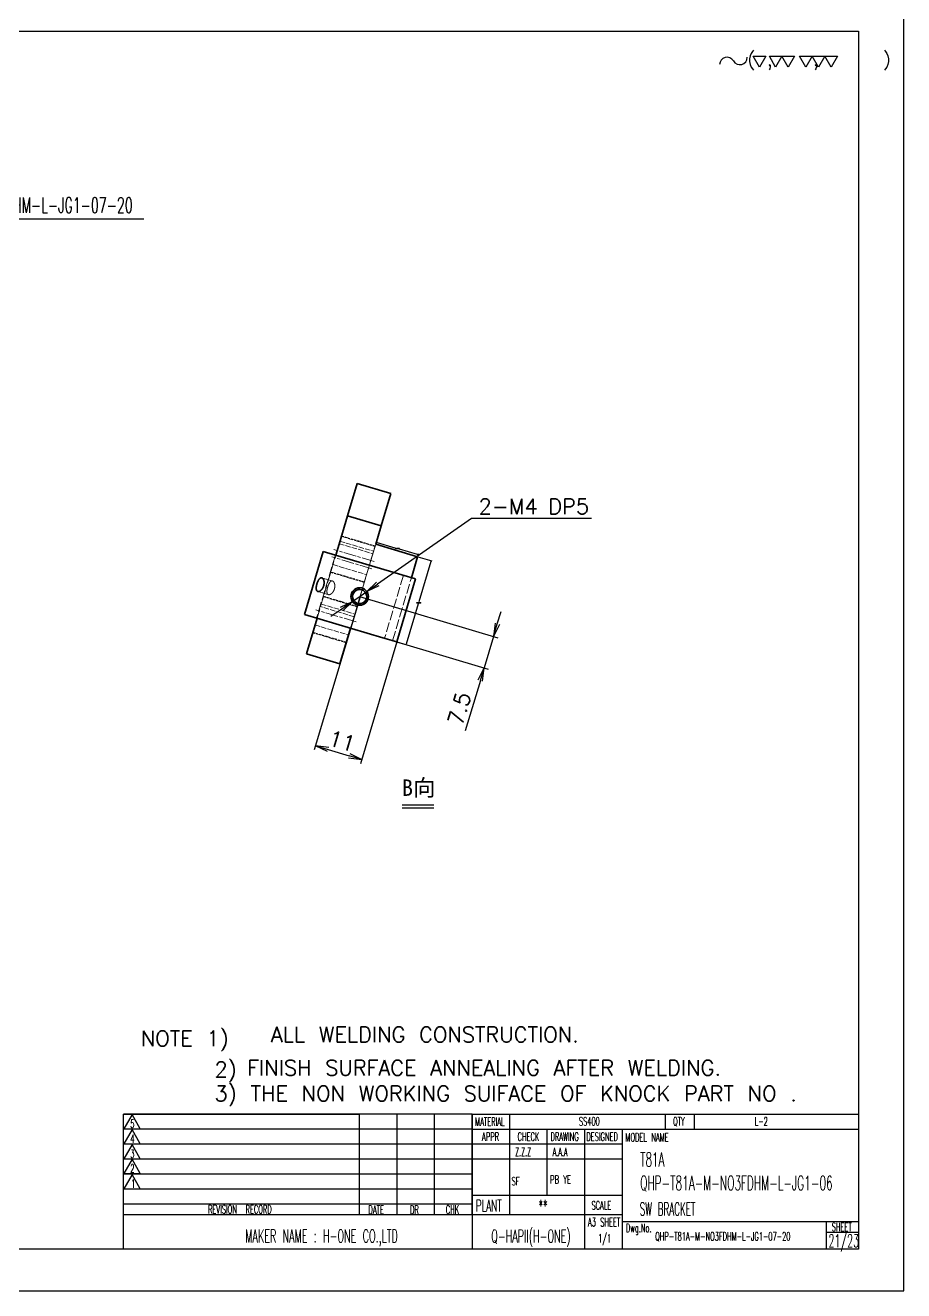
# Model space of a CAD drawing. Header units: inches. Extents: x 23 to 1845, y 4 to 536.
# Drawn here: x 242.6 to 443.1, y 14.4 to 303.3 of the extents above; entities that cross this region are included whole.
import ezdxf

# ---------------------------------------------------------------- set-up
doc = ezdxf.new("R2010")
doc.units = ezdxf.units.IN
doc.header["$MEASUREMENT"] = 0
doc.linetypes.add('AM_ISO02W050', pattern=[7.5, 6, -1.5])
doc.linetypes.add('AM_ISO08W050', pattern=[18, 12, -1.5, 3, -1.5])
doc.layers.add('AM_7', color=2, linetype='AM_ISO08W050', lineweight=25)
doc.layers.add('AM_HID', color=1, linetype='AM_ISO02W050', lineweight=25)
for name, color, linetype in [('list', 3, 'Continuous'), ('title_frame', 7, 'Continuous'), ('word_dim', 253, 'Continuous')]:
    doc.layers.add(name, color=color, linetype=linetype)
doc.styles.add('MX_NOTE_STANDARD', font='txt.shx', dxfattribs={"bigfont": 'bigfont.shx'})
doc.styles.get("Standard").update_dxf_attribs({"font": 'txt', "bigfont": 'gbcbig.shx'})
doc.dimstyles.get("Standard").update_dxf_attribs({"dimtxt": 0.18, "dimasz": 0.18, "dimexe": 0.18, "dimexo": 0.0625, "dimgap": 0.09, "dimtad": 0, "dimtih": 1, "dimtoh": 1, "dimdec": 4, "dimzin": 0, "dimdsep": 46, "dimtxsty": 'Standard', "dimcen": 0.09, "dimadec": 0, "dimazin": 0, "dimtfac": 1, "dimtdec": 4, "dimtofl": 0, "dimtmove": 0, "dimatfit": 3, "dimfxl": 0, "dimtolj": 1, "dimtzin": 0, "dimarcsym": 0})
doc.dimstyles.new('STANDARD 1-1', dxfattribs={"dimtxt": 3.5, "dimasz": 3, "dimexe": 1, "dimexo": 0, "dimgap": 1, "dimtad": 3, "dimdsep": 46, "dimtxsty": 'Standard', "dimblk1": 'OPEN', "dimblk2": 'OPEN', "dimsah": 1, "dimcen": 0, "dimclrd": 256, "dimclre": 256, "dimclrt": 3, "dimazin": 2, "dimtfac": 1, "dimtmove": 0, "dimatfit": 3, "dimldrblk": 'OPEN', "dimfxl": 0, "dimtolj": 1, "dimlwd": 25, "dimlwe": 25, "dimarcsym": 0})
doc.dimstyles.new('STANDARD 1-1$3', dxfattribs={"dimtxt": 3.5, "dimasz": 3, "dimexe": 1, "dimexo": 0, "dimgap": 1, "dimtad": 3, "dimtoh": 1, "dimdsep": 46, "dimtxsty": 'Standard', "dimblk1": 'OPEN', "dimblk2": 'OPEN', "dimsah": 1, "dimcen": 0, "dimclrd": 256, "dimclre": 256, "dimclrt": 3, "dimazin": 2, "dimtfac": 1, "dimtmove": 0, "dimatfit": 3, "dimldrblk": 'OPEN', "dimfxl": 0, "dimtolj": 1, "dimlwd": 25, "dimlwe": 25, "dimarcsym": 0})

# ---------------------------------------------------------------- blocks, each defined once
blk = doc.blocks.new('shiage0')
at = {"layer": 'word_dim', "color": 3, "linetype": 'Continuous'}
for centre, start, end in [((1.69, 0), 30, 180), ((4.61, 1.69), 210, 0)]:
    blk.add_arc(centre, 1.69, start, end, dxfattribs=at)
blk = doc.blocks.new('_Open')
at = {"color": 0, "lineweight": -2}
for p, q in [((-1, 0.167), (0, 0)), ((-1, -0.167), (0, 0)), ((0, 0), (-1, 0))]:
    blk.add_line(p, q, dxfattribs=at)
blk = doc.blocks.new('*D27')
at = {"layer": 'DEFPOINTS', "color": 0, "ltscale": 2, "transparency": 16777216}
for p in [(318.93, 172.87), (327.4, 162.51), (347.34, 156.56)]:
    blk.add_point(p, dxfattribs=at)
at = {"layer": 'word_dim', "lineweight": 25, "ltscale": 2, "transparency": 16777216}
for p, q in [((318.93, 172.87), (350.45, 163.46)), ((350.35, 166.62), (351.21, 169.49)), ((327.4, 162.51), (348.3, 156.27)), ((349.49, 163.74), (347.34, 156.56)), ((346.49, 153.68), (343.05, 142.18))]:
    blk.add_line(p, q, dxfattribs=at)
at = {"layer": 'word_dim', "lineweight": 25, "ltscale": 2, "transparency": 16777216, "xscale": 3, "yscale": 3, "zscale": 3}
for p, rotation in [((349.49, 163.74), 253.3737552225079), ((347.34, 156.56), 73.37375522250785)]:
    blk.add_blockref('_Open', p, dxfattribs=dict(at, rotation=rotation))
at = {"layer": 'word_dim', "color": 3, "ltscale": 2, "transparency": 16777216, "insert": (341.7, 147.28), "char_height": 3.5, "attachment_point": 5, "rotation": 73.3738}
blk.add_mtext('\\A1;7.5', dxfattribs=at)
blk = doc.blocks.new('*D28')
at = {"layer": 'DEFPOINTS', "color": 0, "ltscale": 2, "transparency": 16777216}
for p in [(319.01, 172.84), (327.4, 162.51), (319.39, 135.68)]:
    blk.add_point(p, dxfattribs=at)
at = {"layer": 'word_dim', "lineweight": 25, "ltscale": 2, "transparency": 16777216}
for p, q in [((319.01, 172.84), (308.56, 137.87)), ((327.4, 162.51), (319.1, 134.72)), ((311.73, 137.96), (316.52, 136.53))]:
    blk.add_line(p, q, dxfattribs=at)
at = {"layer": 'word_dim', "lineweight": 25, "ltscale": 2, "transparency": 16777216, "xscale": 3, "yscale": 3, "zscale": 3}
for p, rotation in [((308.85, 138.82), 163.3737869253308), ((319.39, 135.68), 343.3737869253308)]:
    blk.add_blockref('_Open', p, dxfattribs=dict(at, rotation=rotation))
at = {"layer": 'word_dim', "color": 3, "ltscale": 2, "transparency": 16777216, "insert": (314.91, 139.88), "char_height": 3.5, "attachment_point": 5, "rotation": 343.3738}
blk.add_mtext('\\A1;11', dxfattribs=at)
blk = doc.blocks.new('*D29')
at = {"layer": 'DEFPOINTS', "color": 0, "ltscale": 2, "transparency": 16777216}
for p in [(320.57, 174.01), (317.29, 171.72)]:
    blk.add_point(p, dxfattribs=at)
at = {"layer": 'word_dim', "lineweight": 25, "ltscale": 2, "transparency": 16777216}
for p, q in [((344.47, 190.71), (323.03, 175.73)), ((371.9, 190.71), (344.47, 190.71)), ((317.29, 171.72), (320.57, 174.01)), ((314.83, 170), (312.37, 168.29))]:
    blk.add_line(p, q, dxfattribs=at)
at = {"layer": 'word_dim', "lineweight": 25, "ltscale": 2, "transparency": 16777216, "xscale": 3, "yscale": 3, "zscale": 3}
for p, rotation in [((320.57, 174.01), 214.9407018656042), ((317.29, 171.72), 34.94070186560416)]:
    blk.add_blockref('_Open', p, dxfattribs=dict(at, rotation=rotation))
at = {"layer": 'word_dim', "color": 3, "ltscale": 2, "transparency": 16777216, "insert": (358.69, 193.46), "char_height": 3.5, "attachment_point": 5}
blk.add_mtext('\\A1;{\\Fromans,bigfont|c134;2-M4 DP5}', dxfattribs=at)
blk = doc.blocks.new('*D103')
at = {"color": 0, "lineweight": -2, "transparency": 16777216}
for p, q in [((322.6, 184.88), (322.78, 185.45)), ((322.9, 185.23), (326.99, 184.01)), ((332.13, 182.47), (328.04, 183.69)), ((332.19, 182.02), (332.36, 182.59))]:
    blk.add_line(p, q, dxfattribs=at)
at = {"color": 0, "transparency": 16777216}
for points in [[(322.9, 185.26), (322.89, 185.2), (322.72, 185.28)], [(332.14, 182.5), (332.12, 182.44), (332.31, 182.42)]]:
    blk.add_solid(points, dxfattribs=at)
at = {"layer": 'DEFPOINTS', "color": 0, "transparency": 16777216}
for p in [(322.59, 184.82), (332.31, 182.42), (332.17, 181.96)]:
    blk.add_point(p, dxfattribs=at)
at = {"color": 0, "transparency": 16777216, "insert": (327.51, 183.85), "char_height": 0.18, "attachment_point": 5}
blk.add_mtext('\\A1;10.0000', dxfattribs=at)
blk = doc.blocks.new('*D105')
at = {"color": 0, "lineweight": -2, "transparency": 16777216}
for p, q in [((332.23, 181.94), (335.44, 180.99)), ((335.21, 180.86), (332.46, 171.63)), ((329.59, 162.05), (332.35, 171.27)), ((326.51, 162.78), (329.71, 161.82))]:
    blk.add_line(p, q, dxfattribs=at)
at = {"color": 0, "transparency": 16777216}
for points in [[(335.18, 180.87), (335.24, 180.86), (335.26, 181.04)], [(329.56, 162.05), (329.62, 162.04), (329.54, 161.87)]]:
    blk.add_solid(points, dxfattribs=at)
at = {"layer": 'DEFPOINTS', "color": 0, "transparency": 16777216}
for p in [(332.17, 181.96), (326.45, 162.8), (329.54, 161.87)]:
    blk.add_point(p, dxfattribs=at)
at = {"color": 0, "transparency": 16777216, "insert": (332.4, 171.45), "char_height": 0.18, "attachment_point": 5}
blk.add_mtext('\\A1;20.0000', dxfattribs=at)

msp = doc.modelspace()

# ---------------------------------------------------------------- linework, layer by layer
at = {"color": 7, "lineweight": 35, "ltscale": 0.192513}
for p, q in [((316.1629, 191.27009), (318.36622, 198.64868)), ((323.82843, 188.98108), (326.03176, 196.35967))]:
    msp.add_line(p, q, dxfattribs=at)
at = {"color": 7, "lineweight": 35, "ltscale": 0.2}
for p, q in [((318.36622, 198.64868), (326.03176, 196.35967)), ((316.1629, 191.27009), (323.82843, 188.98108)), ((314.42847, 157.50213), (306.76294, 159.79114))]:
    msp.add_line(p, q, dxfattribs=at)
at = {"color": 7, "lineweight": 35, "ltscale": 0.167453}
msp.add_line((314.24639, 184.85201), (316.1629, 191.27009), dxfattribs=at)
at = {"color": 7, "lineweight": 35, "ltscale": 0.108517}
msp.add_line((322.58645, 184.82188), (323.82843, 188.98108), dxfattribs=at)
at = {"color": 7, "lineweight": 35, "ltscale": 0.375}
for p, q in [((310.61571, 183.1783), (306.32381, 168.80543)), ((331.69593, 176.88351), (327.40402, 162.51064))]:
    msp.add_line(p, q, dxfattribs=at)
at = {"color": 7, "lineweight": 35, "ltscale": 0.467933}
for p, q in [((310.61571, 183.1783), (328.55047, 177.82278)), ((306.32381, 168.80543), (324.25857, 163.4499))]:
    msp.add_line(p, q, dxfattribs=at)
at = {"color": 7, "lineweight": 35, "ltscale": 0.066064}
msp.add_line((313.49028, 182.31992), (314.24639, 184.85201), dxfattribs=at)
at = {"color": 7, "lineweight": 35, "ltscale": 0.25}
msp.add_line((332.16837, 181.96061), (322.58645, 184.82188), dxfattribs=at)
at = {"color": 7, "lineweight": 35, "ltscale": 0.125}
msp.add_line((330.73773, 177.16964), (332.16837, 181.96061), dxfattribs=at)
at = {"color": 7, "lineweight": 35, "ltscale": 0.082067}
for p, q in [((328.55047, 177.82278), (331.69593, 176.88351)), ((324.25857, 163.4499), (327.40402, 162.51064))]:
    msp.add_line(p, q, dxfattribs=at)
at = {"color": 7, "lineweight": 35, "ltscale": 0.212795}
for p, q in [((309.19839, 167.94706), (306.76294, 159.79114)), ((316.86392, 165.65805), (314.42847, 157.50213))]:
    msp.add_line(p, q, dxfattribs=at)
at = {"color": 7, "lineweight": 35}
msp.add_circle((318.92705, 172.86767), 2, dxfattribs=at)
for centre, radius, start, end in [((318.92851, 172.869), 1.62097, 73.4132733, 192.0277525), ((318.9505, 172.86252), 1.62097, 73.8135149, 192.0294947), ((318.92705, 172.86767), 1.62247, 12.0522572, 73.3771304), ((318.92704, 172.86755), 1.61942, 191.9885717, 253.3862694), ((318.94849, 172.86057), 1.61886, 191.9768983, 252.9808221), ((318.92842, 172.86901), 1.62103, 253.3541529, 12.0160241)]:
    msp.add_arc(centre, radius, start, end, dxfattribs=at)
for points, knots in [([(309.02335, 175.01549), (309.04957, 175.32096), (309.11876, 175.64885), (309.21923, 175.9776), (309.43863, 176.51846), (309.72942, 176.92063), (309.86706, 177.05741), (310.04369, 177.15189), (310.21502, 177.15298), (310.24543, 177.15015), (310.27533, 177.1443), (310.3047, 177.1355)], [0, 0, 0, 0, 0, 0, 2.900202754, 2.900202754, 2.900202754, 5.072625921, 5.072625921, 5.072625921, 5.544889325, 5.544889325, 5.544889325, 5.544889325, 5.544889325, 5.544889325]), ([(310.3047, 177.1355), (310.38821, 177.11049), (310.46745, 177.06158), (310.53971, 176.99), (310.65608, 176.82405), (310.73781, 176.6077), (310.76766, 176.49891), (310.79453, 176.35403), (310.80788, 176.20204), (310.81011, 176.16935), (310.81171, 176.13643), (310.8127, 176.10329)], [0, 0, 0, 0, 0, 0, 1.342584846, 1.342584846, 1.342584846, 2.474834792, 2.474834792, 2.474834792, 2.781636656, 2.781636656, 2.781636656, 2.781636656, 2.781636656, 2.781636656]), ([(309.02335, 175.01549), (309.00556, 174.80816), (309.00756, 174.61116), (309.03327, 174.43071), (309.11077, 174.22316), (309.2422, 174.09511), (309.28394, 174.0656), (309.32908, 174.04375), (309.37741, 174.02934)], [0, 0, 0, 0, 0, 0, 1.968491193, 1.968491193, 1.968491193, 2.74503961, 2.74503961, 2.74503961, 2.74503961, 2.74503961, 2.74503961]), ([(309.37741, 174.02934), (309.4747, 174.00033), (309.5849, 174.00151), (309.70333, 174.03366), (309.99689, 174.17782), (310.27578, 174.45801), (310.42295, 174.65968), (310.60881, 175.00268), (310.7281, 175.37863), (310.76055, 175.50985), (310.79621, 175.70877), (310.81143, 175.90668), (310.81422, 175.97314), (310.81464, 176.03865), (310.8127, 176.10329)], [0, 0, 0, 0, 0, 0, 1.563317739, 1.563317739, 1.563317739, 3.82323942, 3.82323942, 3.82323942, 5.000747172, 5.000747172, 5.000747172, 5.599037124, 5.599037124, 5.599037124, 5.599037124, 5.599037124, 5.599037124])]:
    msp.add_open_spline(points, degree=5, knots=knots, dxfattribs=at)
at = {"layer": 'AM_7', "lineweight": 13}
msp.add_line((323.34696, 187.36868), (314.67277, 158.32026), dxfattribs=at)
at = {"layer": 'AM_7', "lineweight": 13, "ltscale": 0.24}
for p, q in [((322.23571, 180.85135), (313.03707, 183.59817)), ((321.7445, 179.20637), (312.54586, 181.95318)), ((317.63204, 165.43439), (308.4334, 168.18121)), ((318.12325, 167.07938), (308.92461, 169.82619))]:
    msp.add_line(p, q, dxfattribs=at)
at = {"layer": 'AM_HID', "lineweight": 13, "ltscale": 0.2}
for p, q in [((314.27199, 184.93774), (321.93752, 182.64873)), ((314.43953, 185.49882), (322.10507, 183.20981)), ((314.7632, 186.58273), (322.42873, 184.29371)), ((322.4706, 184.43393), (314.80507, 186.72294)), ((312.84405, 180.1558), (320.50958, 177.86679)), ((319.97651, 176.0816), (312.31097, 178.37061)), ((312.35284, 178.51082), (320.01837, 176.22181)), ((317.64507, 168.27399), (309.97953, 170.563)), ((310.15953, 171.16577), (317.82506, 168.87676)), ((310.65074, 172.81075), (318.31627, 170.52174)), ((318.35814, 170.66195), (310.69261, 172.95096)), ((308.24038, 164.73885), (315.90591, 162.44983)), ((308.73159, 166.38383), (316.39712, 164.09482)), ((315.86404, 162.30962), (308.19851, 164.59864))]:
    msp.add_line(p, q, dxfattribs=at)
at = {"layer": 'AM_HID', "lineweight": 13, "ltscale": 0.375}
for p, q in [((313.39446, 182.34853), (309.10256, 167.97566)), ((309.19838, 167.94705), (313.49028, 182.31992)), ((328.91717, 177.71328), (324.62527, 163.3404)), ((326.44584, 162.79677), (330.73773, 177.16964))]:
    msp.add_line(p, q, dxfattribs=at)
at = {"layer": 'AM_HID', "lineweight": 13, "ltscale": 0.431748}
msp.add_line((317.64507, 168.27399), (322.58645, 184.82188), dxfattribs=at)
at = {"layer": 'AM_HID', "lineweight": 13, "ltscale": 0.063068}
msp.add_line((312.72227, 176.41374), (310.30503, 177.13555), dxfattribs=at)
at = {"layer": 'AM_HID', "lineweight": 13, "ltscale": 0.063071}
msp.add_line((311.79473, 173.30726), (309.37735, 174.02911), dxfattribs=at)
at = {"layer": 'AM_HID', "lineweight": 13, "ltscale": 0.000565353}
msp.add_line((319.41286, 174.41585), (319.39119, 174.42232), dxfattribs=at)
at = {"layer": 'AM_HID', "lineweight": 13, "ltscale": 0.000275317}
msp.add_line((319.40229, 174.41897), (319.41286, 174.41585), dxfattribs=at)
at = {"layer": 'AM_HID', "lineweight": 13, "ltscale": 0.000564983}
msp.add_line((318.48567, 171.30927), (318.46402, 171.31573), dxfattribs=at)
at = {"layer": 'AM_HID', "lineweight": 13, "ltscale": 0.000287559}
msp.add_line((318.47466, 171.31259), (318.48567, 171.30927), dxfattribs=at)
at = {"layer": 'AM_HID', "lineweight": 13, "ltscale": 0.068252}
msp.add_line((317.64507, 168.27399), (316.86392, 165.65805), dxfattribs=at)
at = {"layer": 'AM_HID', "lineweight": 13}
for centre, radius, start, end in [((318.9485, 172.86069), 1.62302, 12.06386, 73.3750421), ((318.9504, 172.86254), 1.62104, 253.3432803, 12.0138664)]:
    msp.add_arc(centre, radius, start, end, dxfattribs=at)
for points, knots in [([(311.46853, 174.28534), (311.50131, 174.58892), (311.57473, 174.91557), (311.67529, 175.24535), (311.88634, 175.78837), (312.16234, 176.19467), (312.29344, 176.33365), (312.4644, 176.42965), (312.63353, 176.43101), (312.66373, 176.42817), (312.69354, 176.42227), (312.72293, 176.41338)], [0, 0, 0, 0, 0, 0, 2.901432434, 2.901432434, 2.901432434, 5.071185654, 5.071185654, 5.071185654, 5.544147864, 5.544147864, 5.544147864, 5.544147864, 5.544147864, 5.544147864]), ([(312.72293, 176.41338), (312.80653, 176.38808), (312.8868, 176.33853), (312.96097, 176.26611), (313.08221, 176.09861), (313.17029, 175.8808), (313.20325, 175.77137), (313.23403, 175.6255), (313.25092, 175.4725), (313.25389, 175.43961), (313.25621, 175.40648), (313.25789, 175.37313)], [0, 0, 0, 0, 0, 0, 1.345440121, 1.345440121, 1.345440121, 2.482023774, 2.482023774, 2.482023774, 2.789895868, 2.789895868, 2.789895868, 2.789895868, 2.789895868, 2.789895868]), ([(311.46853, 174.28534), (311.44633, 174.07972), (311.44276, 173.88463), (311.46226, 173.70576), (311.53263, 173.49998), (311.66053, 173.37295), (311.70162, 173.34366), (311.74643, 173.32194), (311.79474, 173.30756)], [0, 0, 0, 0, 0, 0, 1.954857947, 1.954857947, 1.954857947, 2.726186307, 2.726186307, 2.726186307, 2.726186307, 2.726186307, 2.726186307]), ([(311.79474, 173.30756), (311.89232, 173.27852), (312.00415, 173.27941), (312.12537, 173.31083), (312.42746, 173.45213), (312.71677, 173.72803), (312.86958, 173.92647), (313.06176, 174.26813), (313.18196, 174.64518), (313.214, 174.77683), (313.24805, 174.9766), (313.26033, 175.17549), (313.26199, 175.24231), (313.26115, 175.30816), (313.25789, 175.37313)], [0, 0, 0, 0, 0, 0, 1.557829668, 1.557829668, 1.557829668, 3.814808198, 3.814808198, 3.814808198, 4.98844983, 4.98844983, 4.98844983, 5.585103983, 5.585103983, 5.585103983, 5.585103983, 5.585103983, 5.585103983])]:
    msp.add_open_spline(points, degree=5, knots=knots, dxfattribs=at)
at = {"layer": 'title_frame'}
for p, q in [((264.99368, 23.87551), (264.99368, 54.74551)), ((264.99368, 54.74551), (318.89368, 54.74551)), ((344.61868, 54.74551), (264.99368, 54.74551)), ((266.97373, 54.62453), (265.09409, 51.3689)), ((268.85337, 51.3689), (266.97373, 54.62453)), ((318.89368, 31.71551), (318.89368, 54.74551)), ((327.46868, 31.71551), (327.46868, 54.74551)), ((327.46868, 31.71551), (327.46868, 54.74551)), ((336.04368, 31.71551), (336.04368, 54.74551)), ((336.04368, 31.71551), (336.04368, 54.74551)), ((344.61868, 54.74551), (344.61868, 51.31551)), ((344.61868, 54.74551), (344.61868, 23.87551)), ((344.61868, 54.74551), (344.61868, 23.87551)), ((344.61868, 31.71551), (344.61868, 54.74551)), ((344.61868, 54.74551), (432.81868, 54.74551)), ((353.19368, 31.71551), (353.19368, 54.74551)), ((388.71868, 54.74551), (388.71868, 51.31551)), ((395.29129, 54.74551), (395.29129, 51.31551)), ((318.89368, 51.31551), (264.99368, 51.31551)), ((344.61868, 51.31551), (264.99368, 51.31551)), ((265.09409, 51.3689), (268.85337, 51.3689)), ((266.97373, 51.21678), (265.09409, 47.96115)), ((268.85337, 47.96115), (266.97373, 51.21678)), ((344.61868, 51.31551), (432.81868, 51.31551)), ((361.76868, 36.22015), (361.76868, 51.31551)), ((370.34368, 23.87551), (370.34368, 51.31551)), ((378.91868, 23.87551), (378.91868, 51.31551)), ((318.89368, 47.88551), (264.99368, 47.88551)), ((344.61868, 47.88551), (264.99368, 47.88551)), ((265.09409, 47.96115), (268.85337, 47.96115)), ((266.97373, 47.75784), (265.09409, 44.5022)), ((268.85337, 44.5022), (266.97373, 47.75784)), ((378.91868, 47.88551), (344.61868, 47.88551)), ((318.89368, 44.45551), (264.99368, 44.45551)), ((344.61868, 44.45551), (264.99368, 44.45551)), ((265.09409, 44.5022), (268.85337, 44.5022)), ((266.97373, 44.41295), (265.09409, 41.15732)), ((268.85337, 41.15732), (266.97373, 44.41295)), ((378.91868, 44.45551), (344.61868, 44.45551)), ((318.89368, 41.02551), (264.99368, 41.02551)), ((344.61868, 41.02551), (264.99368, 41.02551)), ((265.09409, 41.15732), (268.85337, 41.15732)), ((266.97373, 40.954), (265.09409, 37.69837)), ((268.85337, 37.69837), (266.97373, 40.954)), ((318.89368, 37.59551), (264.99368, 37.59551)), ((344.61868, 37.59551), (264.99368, 37.59551)), ((265.09409, 37.69837), (268.85337, 37.69837)), ((344.61868, 36.22015), (378.91868, 36.22015)), ((318.89368, 34.16551), (264.99368, 34.16551)), ((344.61868, 34.16551), (264.99368, 34.16551)), ((344.61868, 31.71551), (264.99368, 31.71551)), ((378.91868, 31.71551), (344.61868, 31.71551)), ((378.91868, 30.24551), (432.81868, 30.24551)), ((425.46868, 30.24551), (425.46868, 23.87551)), ((425.46868, 27.79551), (432.81868, 27.79551)), ((432.81868, 23.87551), (378.91868, 23.87551))]:
    msp.add_line(p, q, dxfattribs=at)
at = {"layer": 'title_frame', "color": 4}
msp.add_lwpolyline([(443.14368, 311.41301), (23.14368, 311.41301), (23.14368, 14.41301), (443.14368, 14.41301)], close=True, dxfattribs=at)
at = {"layer": 'title_frame'}
msp.add_lwpolyline([(33.46868, 301.95051), (432.81868, 301.95051), (432.81868, 23.87551), (33.46868, 23.87551)], close=True, dxfattribs=at)
at = {"layer": 'title_frame', "color": 3, "linetype": 'Continuous'}
for points in [[(410.227, 293.69201), (408.782, 296.19482), (411.672, 296.19482)], [(413.9111, 293.69201), (412.4661, 296.19482), (418.2461, 296.19482), (416.8011, 293.69201), (415.3561, 296.19482)], [(420.77363, 293.69201), (419.32863, 296.19482), (427.99863, 296.19482), (426.55363, 293.69201), (425.10863, 296.19482), (423.66363, 293.69201), (422.21863, 296.19482)]]:
    msp.add_lwpolyline(points, close=True, dxfattribs=at)
at = {"layer": 'word_dim', "ltscale": 2}
for p, q in [((328.6629, 125.33544), (335.85669, 125.33544)), ((328.6629, 124.6525), (335.85669, 124.6525))]:
    msp.add_line(p, q, dxfattribs=at)

# ---------------------------------------------------------------- block references
at = {"layer": 'title_frame', "color": 3, "linetype": 'Continuous'}
msp.add_blockref('shiage0', (401.12242, 294.28589), dxfattribs=at)

# ---------------------------------------------------------------- texts
at = {"layer": 'list', "linetype": 'Continuous', "ltscale": 2}
for s, p in [('2) ', (285.78667, 63.16643)), ('FINISH SURFACE ANNEALING AFTER WELDING.', (293.25273, 63.54057))]:
    msp.add_text(s, height=3.5, dxfattribs=at).set_placement(p)
at = {"layer": 'title_frame', "color": 3, "linetype": 'Continuous'}
msp.add_text('( ,   ,     )', height=3, dxfattribs=at).set_placement((407.44472, 294.01412))
at = {"layer": 'title_frame', "color": 3, "style": 'MX_NOTE_STANDARD'}
for s, height, width, p in [('5', 1.87964, 0.545, (266.57896, 51.58991)), ('MATERIAL', 1.933344, 0.545, (345.29081, 52.01387)), ('SS400', 1.933344, 0.545, (368.99205, 52.09779)), ('QTY', 1.933344, 0.545, (390.49181, 52.09779)), ('L-2', 1.933344, 0.545, (409.11963, 52.09779)), ('4', 1.87964, 0.545, (266.57896, 48.18216)), ('APPR', 1.933344, 0.545, (346.88649, 48.61211)), ('CHECK', 1.933344, 0.545, (354.98235, 48.61211)), ('DRAWING', 1.933344, 0.545, (362.50185, 48.61211)), ('DESIGNED', 1.933344, 0.545, (370.69333, 48.61211)), ('MODEL NAME', 1.933344, 0.545, (379.62177, 48.46476)), ('3', 1.87964, 0.545, (266.57896, 44.72321)), ('Z.Z.Z', 1.862, 0.545, (354.41832, 45.14576)), ('A.A.A', 1.862, 0.545, (362.99332, 45.14576)), ('T81A', 3.234, 0.545, (382.95991, 42.74232)), ('2', 1.87964, 0.545, (266.57896, 41.37833)), ('PB YE', 1.862, 0.6, (362.42379, 38.84591)), ('QHP-T81A-M-NO3FDHM-L-JG1-06', 3.234, 0.545, (382.95991, 37.37596)), ('1', 1.87964, 0.545, (266.77521, 37.91938)), ('SF', 1.862, 0.6, (353.61532, 38.46646)), ('PLANT', 2.6852, 0.545, (345.45475, 32.46934)), ('**', 2.6852, 0.545, (359.81165, 32.46934)), ('SCALE', 1.933344, 0.545, (371.86931, 32.90996)), ('REVISION  RECORD', 1.933344, 0.545, (284.31754, 32.03267)), ('DATE', 1.933344, 0.545, (320.93098, 31.95282)), ('DR', 1.933344, 0.545, (330.42497, 31.9426)), ('CHK', 1.933344, 0.545, (338.60161, 31.97536)), ('SW BRACKET', 2.94, 0.5, (382.88618, 31.58436)), ('Q-HAPII(H-ONE)', 2.94, 0.545, (348.97457, 25.39382)), ('A3 SHEET', 1.933344, 0.545, (371.0483, 29.09241)), ('Dwg.No.', 1.933344, 0.545, (379.70763, 27.77351)), ('SHEET', 1.933344, 0.545, (426.7086, 28.0029)), ('MAKER NAME : H-ONE CO.,LTD', 2.94, 0.545, (292.82316, 25.44208)), ('1/1', 1.933344, 0.545, (373.40004, 25.41311)), ('QHP-T81A-M-NO3FDHM-L-JG1-07-20', 1.933344, 0.545, (386.40993, 25.84269)), ('21/23', 2.94, 0.545, (425.96745, 24.33139))]:
    msp.add_text(s, height=height, dxfattribs=dict(at, width=width)).set_placement(p)
at = {"layer": 'word_dim', "color": 3, "linetype": 'Continuous'}
msp.add_text('NOTE 1) ', height=3.5, dxfattribs=at).set_placement((268.97649, 70.25481))
at = {"layer": 'word_dim', "color": 3, "ltscale": 2, "insert": (208.78898, 260.12748), "char_height": 3.5, "attachment_point": 7}
msp.add_mtext('{\\W0.6;QHP-T81A-M-NO3FDHM-L-JG1-0\\Fromans,bigfont|c134;7\\Fromans,bigfont|c128;-\\Fromans,bigfont|c134;20}', dxfattribs=at)
at = {"layer": 'word_dim', "ltscale": 2, "insert": (328.5606, 131.1248), "char_height": 3.75, "width": 209.3315582, "attachment_point": 1}
msp.add_mtext('{\\fSimSun|b0|i0|c134|p2;\\C3;B向}', dxfattribs=at)
at = {"layer": 'word_dim', "color": 3, "char_height": 3.5, "attachment_point": 1}
for s, insert, width in [('    ALL WELDING CONSTRUCTION.', (286.18818, 74.62607), 151.6666667), ('3) THE NON WORKING SUIFACE OF KNOCK PART NO .', (285.80624, 61.17996), 176.0668255)]:
    msp.add_mtext(s, dxfattribs=dict(at, insert=insert, width=width))

# ---------------------------------------------------------------- dimensions: what is measured, and where the dimension line sits
for p1, p2, distance, picture, middle in [((322.58645, 184.82188), (332.16837, 181.96061), 0.47948, '*D103', (327.5146, 183.85068)), ((332.16837, 181.96061), (326.44584, 162.79677), 3.22954, '*D105', (332.40162, 171.45463))]:
    dim = msp.add_aligned_dim(p1=p1, p2=p2, distance=distance, dimstyle='Standard', override={"dimarcsym": 1})
    dim.commit()
    dim.dimension.update_dxf_attribs({"geometry": picture, "text_midpoint": middle})
at = {"layer": 'word_dim', "ltscale": 2}
dim = msp.add_diameter_dim_2p(p1=(317.28756, 171.72221), p2=(320.56654, 174.01312), text='{\\Fromans,bigfont|c134;<> DP5}', dimstyle='STANDARD 1-1$3', override={"dimpost": '2-M<>'}, dxfattribs=at)
dim.commit()
dim.dimension.update_dxf_attribs({"geometry": '*D29', "text_midpoint": (358.68689, 190.71382), "dimtype": 163})
dim = msp.add_linear_dim(base=(319.39086, 135.67586), p1=(319.00987, 172.84447), p2=(327.40402, 162.51064), angle=343.3737869, dimstyle='STANDARD 1-1', override={"dimdec": 1}, dxfattribs=at)
dim.commit()
dim.dimension.update_dxf_attribs({"geometry": '*D28', "text_midpoint": (314.90765, 139.88458)})
dim = msp.add_linear_dim(base=(347.34363, 156.55644), p1=(318.92705, 172.86767), p2=(327.40402, 162.51064), angle=73.3737552, dimstyle='STANDARD 1-1', dxfattribs=at)
dim.commit()
dim.dimension.update_dxf_attribs({"geometry": '*D27', "text_midpoint": (341.70426, 147.28227)})

# ---------------------------------------------------------------- leaders
at = {"layer": 'word_dim', "ltscale": 2, "annotation_type": 0, "has_hookline": 1, "hookline_direction": 0, "text_width": 60.85}
msp.add_leader([(171.69576, 233.18801), (204.78898, 259.12748), (207.78898, 259.12748)], dimstyle='STANDARD 1-1', override={"dimgap": 1, "dimtad": 1}, dxfattribs=at)

doc.saveas('drawing.dxf')
